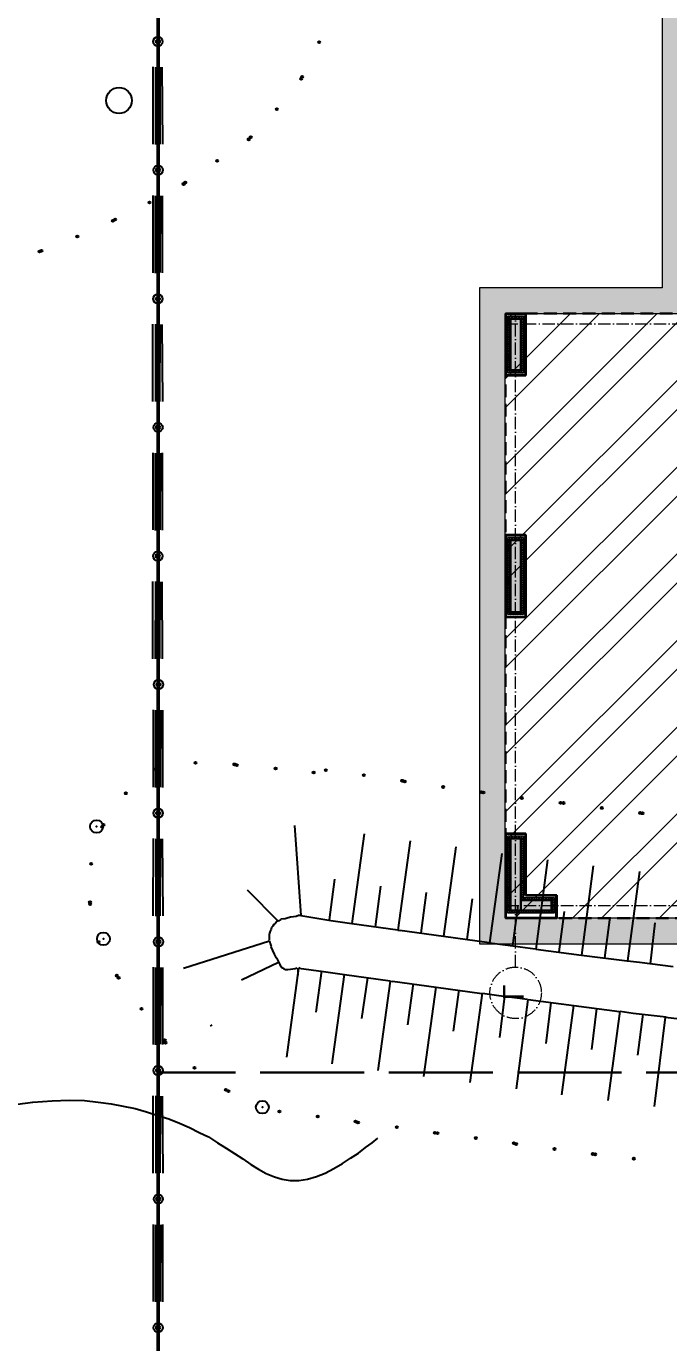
# Model space of a CAD drawing. Header units: millimetres. Extents: x 1353783 to 6492029790, y -7276956 to -512500.
# Drawn here: x 9952050 to 9954548, y -2839358 to -2834241 of the extents above; entities that cross this region are included whole.
import ezdxf

# ---------------------------------------------------------------- set-up
doc = ezdxf.new("R2010")
doc.units = ezdxf.units.MM
for name, pattern in [('( Dashed )', [0.75, 0.5, -0.25]), ('482 Границы районов', [5, 3, -1, 0, -1]), ('ACAD_ISO10W100', [18, 12, -3, 0, -3]), ('CONTI', [0]), ('осевая', [50.8, 31.75, -6.35, 6.35, -6.35])]:
    doc.linetypes.add(name, pattern=pattern)
doc.layers.get('0').update_dxf_attribs({"lineweight": 5})
for name, color, linetype, lineweight in [('!A-DIAFRAGM типовой', 142, 'Continuous', 0), ('7земля', 7, 'Continuous', 30), ('DIAFRAGM', 46, 'Continuous', 30), ('INSULATION', 81, 'Continuous', 5), ('ГП-Граница учасика ИЖС', 3, 'Continuous', 5), ('ГР.УЧ', 12, 'ограждение1', 40), ('оси', 231, 'осевая', 9)]:
    doc.layers.add(name, color=color, linetype=linetype, lineweight=lineweight)
for name, color, linetype in [('GORIZUNKNOWN', 32, 'CONTI'), ('PI_DTUNKNOWN', 250, 'CONTI'), ('SIT_LГРАНИЦЫ', 10, 'CONTI'), ('SIT_LРЕЛЬЕФ', 7, 'CONTI'), ('USLZNРАСТЕНИ', 94, 'CONTI'), ('Заливка', 7, 'Continuous'), ('РЕЛЬЕФ', 7, 'CONTI')]:
    doc.layers.add(name, color=color, linetype=linetype)
doc.styles.add('GOST Common', font='', dxfattribs={"height": 3})
doc.styles.get('GOST Common').set_extended_font_data('GOST Common')
doc.linetypes.add('ограждение1', pattern='A,6.35,-2.54,[133,ltypeshp.shx,S=2.54,R=0,X=-2.54,Y=0],-2.54,25.4', length=36.83)

# ---------------------------------------------------------------- blocks, each defined once
blk = doc.blocks.new('амвамвам')
at = {"lineweight": 30, "ltscale": 100, "true_color": 0x939598}
h = blk.add_hatch(color=252, dxfattribs=at)
h.dxf.hatch_style = 1
h.paths.add_polyline_path([(9742031, -3578643), (9742531, -3578643), (9742531, -3569023), (9728831, -3569023), (9728831, -3580673), (9725281, -3580673), (9725281, -3593423), (9745031, -3593423), (9745031, -3592923), (9725781, -3592923), (9725781, -3581173), (9729331, -3581173), (9729331, -3569523), (9742031, -3569522)])
h.paths.add_polyline_path([(9742031, -3581443), (9742531, -3581443), (9742531, -3586523), (9742031, -3586523)], flags=17)
at = {"color": 251, "lineweight": 15, "ltscale": 100, "true_color": 0x636466}
blk.add_lwpolyline([(9742031, -3578643), (9742531, -3578643), (9742531, -3569023), (9728831, -3569023), (9728831, -3580673), (9725281, -3580673), (9725281, -3593423), (9745031, -3593423), (9745031, -3592923), (9725781, -3592923), (9725781, -3581173), (9729331, -3581173), (9729331, -3569523), (9742031, -3569522)], close=True, dxfattribs=at)
blk = doc.blocks.new('апрапрапрары')
at = {"layer": '!A-DIAFRAGM типовой', "lineweight": 0, "ltscale": 100, "true_color": 0x000000}
h = blk.add_hatch(color=18, dxfattribs=at)
h.dxf.hatch_style = 1
h.paths.add_polyline_path([(9762951, -3283577), (9762951, -3283777), (9764351, -3283777), (9764351, -3283577)])
h = blk.add_hatch(color=18, dxfattribs=at)
h.dxf.hatch_style = 1
h.paths.add_polyline_path([(9768751, -3283577), (9768751, -3283777), (9770151, -3283777), (9770151, -3283577)])
h = blk.add_hatch(color=18, dxfattribs=at)
h.dxf.hatch_style = 1
h.paths.add_polyline_path([(9773451, -3283577), (9773451, -3283777), (9774451, -3283777), (9774451, -3283577)])
h = blk.add_hatch(color=18, dxfattribs=at)
h.dxf.hatch_style = 1
h.paths.add_polyline_path([(9762951, -3284377), (9763151, -3284377), (9763151, -3283777), (9762951, -3283777)])
at = {"layer": 'INSULATION', "ltscale": 0.5, "true_color": 0x000000}
h = blk.add_hatch(dxfattribs=at)
h.set_pattern_fill('ANSI37', color=18, scale=9.999998, angle=180)
h.set_pattern_definition([(225, (9762950.665, -3289844.698), (22.45064, -22.45064), []), (315, (9762950.665, -3289844.698), (22.45064, 22.45064), [])])
h.paths.add_polyline_path([(9762951, -3284377), (9762901, -3284377), (9762901, -3283527), (9762951, -3283527)])
h = blk.add_hatch(dxfattribs=at)
h.set_pattern_fill('ANSI37', color=18, scale=9.999998, angle=90)
h.set_pattern_definition([(135, (9761732.54, -3283576.583), (-22.45064, -22.45064), []), (225, (9761732.54, -3283576.583), (22.45064, -22.45064), [])])
h.paths.add_polyline_path([(9762951, -3283577), (9762951, -3283527), (9764351, -3283527), (9764351, -3283577)])
h = blk.add_hatch(dxfattribs=at)
h.set_pattern_fill('ANSI37', color=18, scale=9.999998, angle=180)
h.set_pattern_definition([(225, (9764400.666, -3289844.697), (22.45064, -22.45064), []), (315, (9764400.666, -3289844.697), (22.45064, 22.45064), [])])
h.paths.add_polyline_path([(9764401, -3283827), (9764351, -3283827), (9764351, -3283527), (9764401, -3283527)])
h = blk.add_hatch(dxfattribs=at)
h.set_pattern_fill('ANSI37', color=18, scale=9.999998, angle=180)
h.set_pattern_definition([(225, (9768750.664, -3289844.7), (22.45064, -22.45064), []), (315, (9768750.664, -3289844.7), (22.45064, 22.45064), [])])
h.paths.add_polyline_path([(9768751, -3283827), (9768701, -3283827), (9768701, -3283527), (9768751, -3283527)])
h = blk.add_hatch(dxfattribs=at)
h.set_pattern_fill('ANSI37', color=18, scale=9.999998, angle=90)
h.set_pattern_definition([(135, (9765332.54, -3283576.586), (-22.45064, -22.45064), []), (225, (9765332.54, -3283576.586), (22.45064, -22.45064), [])])
h.paths.add_polyline_path([(9768751, -3283577), (9768751, -3283527), (9770151, -3283527), (9770151, -3283577)])
h = blk.add_hatch(dxfattribs=at)
h.set_pattern_fill('ANSI37', color=18, scale=9.999998, angle=180)
h.set_pattern_definition([(225, (9770200.66, -3289844.7), (22.45064, -22.45064), []), (315, (9770200.66, -3289844.7), (22.45064, 22.45064), [])])
h.paths.add_polyline_path([(9770201, -3283827), (9770151, -3283827), (9770151, -3283527), (9770201, -3283527)])
h = blk.add_hatch(dxfattribs=at)
h.set_pattern_fill('ANSI37', color=18, scale=9.999998, angle=180)
h.set_pattern_definition([(225, (9773450.66, -3289844.69), (22.45064, -22.45064), []), (315, (9773450.66, -3289844.69), (22.45064, 22.45064), [])])
h.paths.add_polyline_path([(9773451, -3283827), (9773401, -3283827), (9773401, -3283527), (9773451, -3283527)])
h = blk.add_hatch(dxfattribs=at)
h.set_pattern_fill('ANSI37', color=18, scale=9.999998, angle=90)
h.set_pattern_definition([(135, (9770032.537, -3283576.576), (-22.45064, -22.45064), []), (225, (9770032.537, -3283576.576), (22.45064, -22.45064), [])])
h.paths.add_polyline_path([(9773451, -3283577), (9773451, -3283527), (9774451, -3283527), (9774451, -3283577)])
h = blk.add_hatch(dxfattribs=at)
h.set_pattern_fill('ANSI37', color=18, scale=9.999998, angle=180)
h.set_pattern_definition([(225, (9774500.663, -3289844.69), (22.45064, -22.45064), []), (315, (9774500.663, -3289844.69), (22.45064, 22.45064), [])])
h.paths.add_polyline_path([(9774501, -3283827), (9774451, -3283827), (9774451, -3283527), (9774501, -3283527)])
h = blk.add_hatch(dxfattribs=at)
h.set_pattern_fill('ANSI37', color=18, scale=9.999998, angle=90)
h.set_pattern_definition([(135, (9761732.54, -3283826.582), (-22.45064, -22.45064), []), (225, (9761732.54, -3283826.582), (22.45064, -22.45064), [])])
h.paths.add_polyline_path([(9763151, -3283827), (9763151, -3283777), (9764351, -3283777), (9764351, -3283827)])
h = blk.add_hatch(dxfattribs=at)
h.set_pattern_fill('ANSI37', color=18, scale=9.999998, angle=180)
h.set_pattern_definition([(225, (9763200.665, -3290144.697), (22.45064, -22.45064), []), (315, (9763200.665, -3290144.697), (22.45064, 22.45064), [])])
h.paths.add_polyline_path([(9763201, -3284377), (9763151, -3284377), (9763151, -3283827), (9763201, -3283827)])
h = blk.add_hatch(dxfattribs=at)
h.set_pattern_fill('ANSI37', color=18, scale=9.999998, angle=90)
h.set_pattern_definition([(135, (9765332.54, -3283826.586), (-22.45064, -22.45064), []), (225, (9765332.54, -3283826.586), (22.45064, -22.45064), [])])
h.paths.add_polyline_path([(9768751, -3283827), (9768751, -3283777), (9770151, -3283777), (9770151, -3283827)])
h = blk.add_hatch(dxfattribs=at)
h.set_pattern_fill('ANSI37', color=18, scale=9.999998, angle=90)
h.set_pattern_definition([(135, (9770032.537, -3283826.575), (-22.45064, -22.45064), []), (225, (9770032.537, -3283826.575), (22.45064, -22.45064), [])])
h.paths.add_polyline_path([(9773451, -3283827), (9773451, -3283777), (9774451, -3283777), (9774451, -3283827)])
h = blk.add_hatch(dxfattribs=at)
h.set_pattern_fill('ANSI37', color=18, scale=9.999998, angle=90)
h.set_pattern_definition([(135, (9758982.54, -3284426.583), (-22.45064, -22.45064), []), (225, (9758982.54, -3284426.583), (22.45064, -22.45064), [])])
h.paths.add_polyline_path([(9762901, -3284427), (9762901, -3284377), (9763201, -3284377), (9763201, -3284427)])
at = {"layer": '7земля', "color": 18, "linetype": '( Dashed )', "lineweight": 30, "ltscale": 500, "true_color": 0x000000}
for p, q in [((9762800, -3287026), (9762801, -3283477)), ((9762801, -3283477), (9774551, -3283477)), ((9774551, -3283477), (9774551, -3287227))]:
    blk.add_line(p, q, dxfattribs=at)
at = {"layer": '7земля', "color": 18, "lineweight": 30, "ltscale": 100, "true_color": 0x000000}
for p, q in [((9764451, -3283477), (9762801, -3283477)), ((9762801, -3283477), (9762801, -3284477)), ((9764441, -3283487), (9762811, -3283487)), ((9762811, -3283487), (9762811, -3284467)), ((9764441, -3283867), (9764441, -3283487)), ((9764451, -3283877), (9764451, -3283477)), ((9768651, -3283477), (9770251, -3283477)), ((9768651, -3283877), (9768651, -3283477)), ((9768661, -3283487), (9770241, -3283487)), ((9768661, -3283867), (9768661, -3283487)), ((9770241, -3283487), (9770241, -3283867)), ((9770251, -3283477), (9770251, -3283877)), ((9773351, -3283477), (9774551, -3283477)), ((9773351, -3283877), (9773351, -3283477)), ((9773361, -3283487), (9774541, -3283487)), ((9773361, -3283867), (9773361, -3283487)), ((9774541, -3283487), (9774541, -3283867)), ((9774551, -3283477), (9774551, -3283877)), ((9763241, -3284467), (9763241, -3283867)), ((9763241, -3283867), (9764441, -3283867)), ((9763251, -3284477), (9763251, -3283877)), ((9763251, -3283877), (9764451, -3283877)), ((9770251, -3283877), (9768651, -3283877)), ((9770241, -3283867), (9768661, -3283867)), ((9774551, -3283877), (9773351, -3283877)), ((9774541, -3283867), (9773361, -3283867)), ((9762801, -3284477), (9763251, -3284477)), ((9762811, -3284467), (9763241, -3284467))]:
    blk.add_line(p, q, dxfattribs=at)
at = {"layer": 'DIAFRAGM', "color": 18, "ltscale": 0.5, "true_color": 0x000000}
for points in [[(9762951, -3283577), (9762951, -3283777), (9764351, -3283777), (9764351, -3283577)], [(9768751, -3283577), (9768751, -3283777), (9770151, -3283777), (9770151, -3283577)], [(9773451, -3283577), (9773451, -3283777), (9774451, -3283777), (9774451, -3283577)], [(9762951, -3284377), (9763151, -3284377), (9763151, -3283777), (9762951, -3283777)]]:
    blk.add_lwpolyline(points, close=True, dxfattribs=at)
at = {"layer": 'INSULATION', "color": 18, "ltscale": 0.5, "true_color": 0x000000}
for points in [[(9762951, -3284377), (9762901, -3284377), (9762901, -3283527), (9762951, -3283527)], [(9762951, -3283577), (9762951, -3283527), (9764351, -3283527), (9764351, -3283577)], [(9764401, -3283827), (9764351, -3283827), (9764351, -3283527), (9764401, -3283527)], [(9768751, -3283827), (9768701, -3283827), (9768701, -3283527), (9768751, -3283527)], [(9768751, -3283577), (9768751, -3283527), (9770151, -3283527), (9770151, -3283577)], [(9770201, -3283827), (9770151, -3283827), (9770151, -3283527), (9770201, -3283527)], [(9773451, -3283827), (9773401, -3283827), (9773401, -3283527), (9773451, -3283527)], [(9773451, -3283577), (9773451, -3283527), (9774451, -3283527), (9774451, -3283577)], [(9774501, -3283827), (9774451, -3283827), (9774451, -3283527), (9774501, -3283527)], [(9763151, -3283827), (9763151, -3283777), (9764351, -3283777), (9764351, -3283827)], [(9763201, -3284377), (9763151, -3284377), (9763151, -3283827), (9763201, -3283827)], [(9768751, -3283827), (9768751, -3283777), (9770151, -3283777), (9770151, -3283827)], [(9773451, -3283827), (9773451, -3283777), (9774451, -3283777), (9774451, -3283827)], [(9762901, -3284427), (9762901, -3284377), (9763201, -3284377), (9763201, -3284427)]]:
    blk.add_lwpolyline(points, close=True, dxfattribs=at)
at = {"layer": 'оси', "color": 251, "linetype": 'ACAD_ISO10W100', "lineweight": 13, "ltscale": 20, "true_color": 0x636466}
for p, q in [((9763051, -3283477), (9763051, -3300577)), ((9774351, -3283477), (9774351, -3299726)), ((9761851, -3283677), (9774551, -3283677))]:
    blk.add_line(p, q, dxfattribs=at)
blk.add_circle((9761351, -3283677), 500, dxfattribs=at)
at = {"layer": 'оси', "color": 251, "linetype": 'ACAD_ISO10W100', "lineweight": 13, "ltscale": 20, "true_color": 0x636466, "insert": (9761356, -3283431), "char_height": 400, "width": 158.4, "attachment_point": 2, "line_spacing_factor": 1.016949, "style": 'GOST Common'}
blk.add_mtext('{\\fArial|b0|i0|c204|p34;Г}', dxfattribs=at)
blk = doc.blocks.new('BL_2021')
at = {"color": 0}
blk.add_circle((0, 0), 0.5, dxfattribs=at)
blk = doc.blocks.new('оо')
at = {"layer": 'GORIZUNKNOWN', "color": 9, "true_color": 0xc7c8ca}
blk.add_lwpolyline([(222683.433, -3431714.702), (222683.873, -3431714.782), (222684.243, -3431714.872), (222684.563, -3431714.962), (222684.843, -3431715.062), (222685.083, -3431715.172), (222685.313, -3431715.282), (222685.523, -3431715.392), (222685.733, -3431715.512), (222685.923, -3431715.642), (222686.113, -3431715.772), (222686.293, -3431715.902), (222686.463, -3431716.042), (222686.623, -3431716.182), (222686.773, -3431716.332), (222686.923, -3431716.472), (222687.053, -3431716.632), (222687.183, -3431716.782), (222687.303, -3431716.932), (222687.423, -3431717.082), (222687.543, -3431717.232), (222687.653, -3431717.362), (222687.773, -3431717.492), (222687.903, -3431717.602), (222688.033, -3431717.692), (222688.173, -3431717.762), (222688.333, -3431717.812), (222688.503, -3431717.842), (222688.683, -3431717.842), (222688.863, -3431717.832), (222689.053, -3431717.802), (222689.243, -3431717.762), (222689.423, -3431717.712), (222689.603, -3431717.662), (222689.763, -3431717.602), (222689.913, -3431717.552), (222690.043, -3431717.502)], dxfattribs=at)
at = {"layer": 'PI_DTUNKNOWN', "color": 9, "true_color": 0xc7c8ca}
for centre in [(222686.693, -3431710.062), (222686.153, -3431712.182), (222688.093, -3431716.242)]:
    blk.add_circle(centre, 0.125, dxfattribs=at)
for p in [(222686.693, -3431710.062), (222686.153, -3431712.182), (222688.093, -3431716.242)]:
    blk.add_point(p, dxfattribs=at)
at = {"layer": 'SIT_LГРАНИЦЫ', "color": 9, "true_color": 0xc7c8ca}
for p, q in [((222691.793, -3431697.772), (222692.253, -3431696.342)), ((222691.843, -3431697.792), (222692.303, -3431696.362)), ((222691.883, -3431697.802), (222692.343, -3431696.372)), ((222691.923, -3431697.812), (222692.383, -3431696.392)), ((222691.973, -3431697.832), (222692.423, -3431696.402)), ((222691.033, -3431700.152), (222691.493, -3431698.722)), ((222691.073, -3431700.172), (222691.533, -3431698.742)), ((222691.113, -3431700.182), (222691.573, -3431698.752)), ((222691.163, -3431700.192), (222691.623, -3431698.772)), ((222691.203, -3431700.212), (222691.663, -3431698.782)), ((222690.263, -3431702.532), (222690.723, -3431701.102)), ((222690.313, -3431702.552), (222690.773, -3431701.122)), ((222690.353, -3431702.562), (222690.813, -3431701.132)), ((222690.393, -3431702.572), (222690.853, -3431701.152)), ((222690.443, -3431702.592), (222690.893, -3431701.162)), ((222689.503, -3431704.912), (222689.963, -3431703.482)), ((222689.543, -3431704.932), (222690.003, -3431703.502)), ((222689.583, -3431704.942), (222690.043, -3431703.512)), ((222689.633, -3431704.952), (222690.093, -3431703.532)), ((222689.673, -3431704.972), (222690.133, -3431703.542)), ((222688.733, -3431707.292), (222689.193, -3431705.862)), ((222688.783, -3431707.312), (222689.243, -3431705.882)), ((222688.823, -3431707.322), (222689.283, -3431705.892)), ((222688.863, -3431707.332), (222689.323, -3431705.912)), ((222688.913, -3431707.352), (222689.363, -3431705.922)), ((222687.983, -3431709.672), (222688.443, -3431708.242)), ((222688.023, -3431709.692), (222688.483, -3431708.262)), ((222688.063, -3431709.702), (222688.523, -3431708.272)), ((222688.113, -3431709.712), (222688.573, -3431708.292)), ((222688.153, -3431709.732), (222688.613, -3431708.302)), ((222687.213, -3431712.052), (222687.673, -3431710.622)), ((222687.263, -3431712.072), (222687.723, -3431710.642)), ((222687.303, -3431712.082), (222687.763, -3431710.652)), ((222687.343, -3431712.092), (222687.803, -3431710.672)), ((222687.393, -3431712.112), (222687.843, -3431710.682)), ((222686.453, -3431714.432), (222686.913, -3431713.002)), ((222686.493, -3431714.452), (222686.953, -3431713.022)), ((222686.533, -3431714.462), (222686.993, -3431713.032)), ((222686.583, -3431714.472), (222687.043, -3431713.052)), ((222686.623, -3431714.492), (222687.083, -3431713.062)), ((222685.683, -3431716.812), (222686.143, -3431715.382)), ((222685.733, -3431716.832), (222686.193, -3431715.402)), ((222685.773, -3431716.842), (222686.233, -3431715.412)), ((222685.813, -3431716.852), (222686.273, -3431715.432)), ((222685.863, -3431716.872), (222686.313, -3431715.442)), ((222684.923, -3431719.192), (222685.383, -3431717.762)), ((222684.963, -3431719.212), (222685.423, -3431717.782)), ((222685.003, -3431719.222), (222685.463, -3431717.792)), ((222685.053, -3431719.232), (222685.513, -3431717.812)), ((222685.093, -3431719.252), (222685.553, -3431717.822))]:
    blk.add_line(p, q, dxfattribs=at)
for centre, radius in [((222692.493, -3431695.902), 0.09), ((222692.493, -3431695.902), 0.04), ((222691.733, -3431698.282), 0.09), ((222691.733, -3431698.282), 0.04), ((222690.963, -3431700.662), 0.09), ((222690.963, -3431700.662), 0.04), ((222690.203, -3431703.042), 0.09), ((222690.203, -3431703.042), 0.04), ((222689.433, -3431705.422), 0.09), ((222689.433, -3431705.422), 0.04), ((222688.683, -3431707.802), 0.09), ((222688.683, -3431707.802), 0.04), ((222687.913, -3431710.182), 0.09), ((222687.913, -3431710.182), 0.04), ((222687.153, -3431712.562), 0.09), ((222687.153, -3431712.562), 0.04), ((222686.383, -3431714.942), 0.09), ((222686.383, -3431714.942), 0.04), ((222685.623, -3431717.322), 0.09), ((222685.623, -3431717.322), 0.04), ((222684.853, -3431719.702), 0.09), ((222684.853, -3431719.702), 0.04)]:
    blk.add_circle(centre, radius, dxfattribs=at)
at = {"layer": 'SIT_LРЕЛЬЕФ', "color": 9, "true_color": 0xc7c8ca}
for p, q in [((222690.363, -3431711.222), (222689.943, -3431712.922)), ((222691.603, -3431711.792), (222690.843, -3431713.372)), ((222689.104, -3431712.131), (222689.493, -3431712.892)), ((222692.413, -3431712.192), (222691.653, -3431713.772)), ((222690.783, -3431712.452), (222690.443, -3431713.172)), ((222693.223, -3431712.572), (222692.463, -3431714.152)), ((222689.363, -3431712.952), (222689.333, -3431712.972)), ((222689.393, -3431712.932), (222689.363, -3431712.952)), ((222689.433, -3431712.912), (222689.393, -3431712.932)), ((222689.463, -3431712.892), (222689.433, -3431712.912)), ((222689.503, -3431712.892), (222689.463, -3431712.892)), ((222689.553, -3431712.882), (222689.503, -3431712.892)), ((222689.613, -3431712.882), (222689.553, -3431712.872)), ((222689.673, -3431712.892), (222689.613, -3431712.892)), ((222689.743, -3431712.892), (222689.673, -3431712.892)), ((222689.803, -3431712.902), (222689.743, -3431712.892)), ((222689.853, -3431712.912), (222689.803, -3431712.902)), ((222689.903, -3431712.912), (222689.853, -3431712.912)), ((222689.943, -3431712.922), (222689.903, -3431712.912)), ((222689.943, -3431712.922), (222690.473, -3431713.192)), ((222691.593, -3431712.852), (222691.253, -3431713.572)), ((222687.463, -3431713.202), (222689.213, -3431713.202)), ((222689.223, -3431713.162), (222689.213, -3431713.192)), ((222689.213, -3431713.202), (222689.213, -3431713.262)), ((222689.233, -3431713.132), (222689.223, -3431713.162)), ((222689.243, -3431713.092), (222689.233, -3431713.132)), ((222689.263, -3431713.062), (222689.243, -3431713.092)), ((222689.283, -3431713.032), (222689.263, -3431713.062)), ((222689.313, -3431713.002), (222689.283, -3431713.032)), ((222689.333, -3431712.972), (222689.313, -3431713.002)), ((222690.473, -3431713.192), (222690.843, -3431713.372)), ((222694.033, -3431712.972), (222693.273, -3431714.552)), ((222689.203, -3431713.322), (222689.213, -3431713.402)), ((222689.213, -3431713.262), (222689.213, -3431713.322)), ((222689.213, -3431713.402), (222689.223, -3431713.482)), ((222690.843, -3431713.372), (222691.653, -3431713.762)), ((222692.403, -3431713.242), (222692.063, -3431713.962)), ((222694.843, -3431713.362), (222694.093, -3431714.942)), ((222688.463, -3431713.762), (222689.253, -3431713.652)), ((222689.223, -3431713.482), (222689.233, -3431713.562)), ((222689.243, -3431713.562), (222689.253, -3431713.632)), ((222689.253, -3431713.632), (222689.263, -3431713.702)), ((222689.263, -3431713.702), (222689.273, -3431713.752)), ((222693.213, -3431713.632), (222692.873, -3431714.352)), ((222688.843, -3431715.462), (222689.593, -3431713.882)), ((222689.273, -3431713.752), (222689.293, -3431713.782)), ((222689.293, -3431713.782), (222689.313, -3431713.812)), ((222689.313, -3431713.812), (222689.343, -3431713.832)), ((222689.343, -3431713.832), (222689.383, -3431713.842)), ((222689.383, -3431713.842), (222689.433, -3431713.852)), ((222689.433, -3431713.852), (222689.483, -3431713.862)), ((222689.483, -3431713.862), (222689.523, -3431713.872)), ((222689.523, -3431713.872), (222689.563, -3431713.872)), ((222689.543, -3431714.012), (222689.583, -3431713.882)), ((222689.593, -3431713.882), (222690.033, -3431714.092)), ((222689.593, -3431713.882), (222689.623, -3431713.882)), ((222691.653, -3431713.772), (222691.693, -3431713.792)), ((222691.693, -3431713.782), (222692.463, -3431714.152)), ((222695.653, -3431713.742), (222694.903, -3431715.322)), ((222689.653, -3431714.802), (222690.003, -3431714.072)), ((222690.033, -3431714.092), (222690.403, -3431714.272)), ((222692.463, -3431714.152), (222693.273, -3431714.542)), ((222694.023, -3431714.022), (222693.683, -3431714.742)), ((222696.473, -3431714.122), (222695.723, -3431715.702)), ((222687.613, -3431714.432), (222687.653, -3431714.422)), ((222689.643, -3431715.852), (222690.403, -3431714.272)), ((222690.403, -3431714.272), (222691.213, -3431714.662)), ((222690.463, -3431715.192), (222690.813, -3431714.472)), ((222694.843, -3431714.412), (222694.503, -3431715.132)), ((222690.453, -3431716.252), (222691.213, -3431714.672)), ((222691.213, -3431714.672), (222691.253, -3431714.692)), ((222691.253, -3431714.682), (222692.023, -3431715.052)), ((222693.273, -3431714.552), (222693.553, -3431714.682)), ((222693.553, -3431714.682), (222694.083, -3431714.932)), ((222691.273, -3431715.582), (222691.623, -3431714.852)), ((222694.093, -3431714.942), (222694.903, -3431715.322)), ((222695.653, -3431714.792), (222695.313, -3431715.512)), ((222691.263, -3431716.632), (222692.023, -3431715.052)), ((222692.023, -3431715.052), (222692.833, -3431715.442)), ((222692.083, -3431715.972), (222692.433, -3431715.242)), ((222696.453, -3431715.162), (222696.123, -3431715.892)), ((222692.083, -3431717.022), (222692.843, -3431715.442)), ((222692.843, -3431715.442), (222693.133, -3431715.582)), ((222694.903, -3431715.322), (222695.713, -3431715.702)), ((222692.903, -3431716.362), (222693.243, -3431715.632)), ((222693.133, -3431715.582), (222693.643, -3431715.822)), ((222695.723, -3431715.702), (222695.933, -3431715.802)), ((222692.903, -3431717.412), (222693.653, -3431715.832)), ((222693.653, -3431715.832), (222694.463, -3431716.212)), ((222693.723, -3431716.752), (222694.063, -3431716.022)), ((222695.933, -3431715.802), (222696.533, -3431716.082)), ((222693.713, -3431717.792), (222694.463, -3431716.212)), ((222694.463, -3431716.212), (222695.273, -3431716.592)), ((222694.533, -3431717.132), (222694.873, -3431716.402)), ((222694.533, -3431718.172), (222695.283, -3431716.592)), ((222695.283, -3431716.592), (222695.513, -3431716.702)), ((222695.353, -3431717.512), (222695.693, -3431716.782)), ((222695.513, -3431716.702), (222696.103, -3431716.972)), ((222695.353, -3431718.562), (222696.093, -3431716.972)), ((222696.093, -3431716.972), (222696.913, -3431717.352))]:
    blk.add_line(p, q, dxfattribs=at)
for centre in [(222695.473, -3431696.872), (222694.923, -3431697.442), (222694.953, -3431697.412), (222694.293, -3431697.862), (222693.593, -3431698.252), (222693.643, -3431698.222), (222692.883, -3431698.462), (222691.383, -3431698.832), (222692.123, -3431698.692), (222692.163, -3431698.672), (222689.053, -3431699.082), (222689.093, -3431699.082), (222689.843, -3431699.032), (222690.593, -3431698.952), (222690.643, -3431698.942), (222688.123, -3431709.352), (222688.173, -3431709.352), (222687.433, -3431709.622), (222688.903, -3431709.472), (222689.613, -3431709.732), (222689.653, -3431709.762), (222686.793, -3431710.102), (222686.833, -3431710.072), (222690.353, -3431710.052), (222691.033, -3431710.352), (222691.273, -3431710.382), (222686.373, -3431710.722), (222691.943, -3431710.702), (222692.623, -3431711.032), (222692.663, -3431711.062), (222686.123, -3431711.422), (222693.343, -3431711.392), (222686.113, -3431711.462), (222694.013, -3431711.712), (222694.053, -3431711.732), (222686.043, -3431712.212), (222694.733, -3431712.062), (222695.423, -3431712.382), (222695.473, -3431712.402), (222696.153, -3431712.722), (222686.183, -3431712.942), (222686.203, -3431712.992), (222696.833, -3431713.042), (222696.873, -3431713.062), (222686.443, -3431713.702), (222686.683, -3431714.422), (222686.683, -3431714.472), (222687.073, -3431715.112), (222687.523, -3431715.702), (222687.563, -3431715.742), (222688.383, -3431716.422), (222689.063, -3431716.742), (222689.733, -3431717.062), (222689.773, -3431717.092), (222690.463, -3431717.412), (222691.133, -3431717.742), (222691.183, -3431717.762), (222691.863, -3431718.082), (222692.533, -3431718.402), (222692.573, -3431718.432), (222693.253, -3431718.752), (222693.933, -3431719.072), (222693.973, -3431719.092), (222694.663, -3431719.402)]:
    blk.add_circle(centre, 0.02, dxfattribs=at)
at = {"layer": 'USLZNРАСТЕНИ', "color": 9, "true_color": 0xc7c8ca, "xscale": 0.5000000000000001, "yscale": 0.5000000000000001, "zscale": 0.5000000000000001}
blk.add_blockref('BL_2021', (222691.423, -3431696.762), dxfattribs=at)

msp = doc.modelspace()

# ---------------------------------------------------------------- hatches: boundary and pattern name
at = {"layer": 'Заливка', "lineweight": 13, "ltscale": 100, "true_color": 0xffb3ff}
h = msp.add_hatch(dxfattribs=at)
h.set_pattern_fill('ANSI32', color=211, scale=25)
h.set_pattern_definition([(45, (298297.56, -33478.68), (-168.379802, 168.379802), []), (45, (298409.82, -33478.68), (-168.379802, 168.379802), [])])
h.paths.add_polyline_path([(9954622.4, -2833027.9), (9957162.4, -2833024.8), (9957162.4, -2837708), (9953912.3, -2837708), (9953912.4, -2835357.9), (9954622.4, -2835357.9)])

# ---------------------------------------------------------------- linework, layer by layer
at = {"layer": 'ГП-Граница учасика ИЖС', "color": 94, "linetype": '482 Границы районов', "lineweight": 30, "ltscale": 100}
for points in [[(9957762.4, -2834852), (9957762.4, -2831612.3), (9952562.4, -2831612.3), (9952562.4, -2838308), (9957762.4, -2838308), (9957762.4, -2837708)], [(9957762.4, -2841547.7), (9957762.4, -2838308), (9952562.4, -2838308), (9952562.4, -2845003.7), (9957762.4, -2845003.7), (9957762.4, -2844403.7)]]:
    msp.add_lwpolyline(points, dxfattribs=at)
at = {"layer": 'ГР.УЧ', "lineweight": 50, "ltscale": 50}
msp.add_lwpolyline([(9989974.7, -2788087), (9980999.9, -2784252.7), (9971209.8, -2783594.9), (9961622.1, -2784090.5), (9956026.4, -2789101.7), (9952562.4, -2798133.6), (9952562.4, -2851699.5), (9972185.4, -2856026.2), (9982830, -2857774.9), (9996494.1, -2858056.4)], dxfattribs=at)
at = {"layer": 'Заливка', "color": 211, "lineweight": 13, "ltscale": 100, "true_color": 0xffb3ff}
msp.add_lwpolyline([(9954622.4, -2833027.9), (9957162.4, -2833024.8), (9957162.4, -2837708), (9953912.3, -2837708), (9953912.4, -2835357.9), (9954622.4, -2835357.9)], close=True, dxfattribs=at)

# ---------------------------------------------------------------- block references
at = {"color": 1, "lineweight": 30}
for name, p, xscale, yscale, zscale, rotation in [('амвамвам', (8008756.4, -2119122.9), 0.1999999999999998, 0.1999999999999998, 0.1999999999999998, 359.9999889757423), ('апрапрапрары', (9297216.8, -4790268), 0.1999999999999999, 0.1999999999999999, 0.1999999999999999, 89.99998897575162)]:
    msp.add_blockref(name, p, dxfattribs=dict(at, xscale=xscale, yscale=yscale, zscale=zscale, rotation=rotation))
at = {"layer": 'РЕЛЬЕФ', "color": 240, "lineweight": 30, "true_color": 0xed1f24, "xscale": 200.0000000000001, "yscale": 200.0000000000001, "zscale": 200.0000000000001, "rotation": 17.80578495452471}
msp.add_blockref('оо', (-242329121, 637008728.1), dxfattribs=at)

doc.saveas('drawing.dxf')
